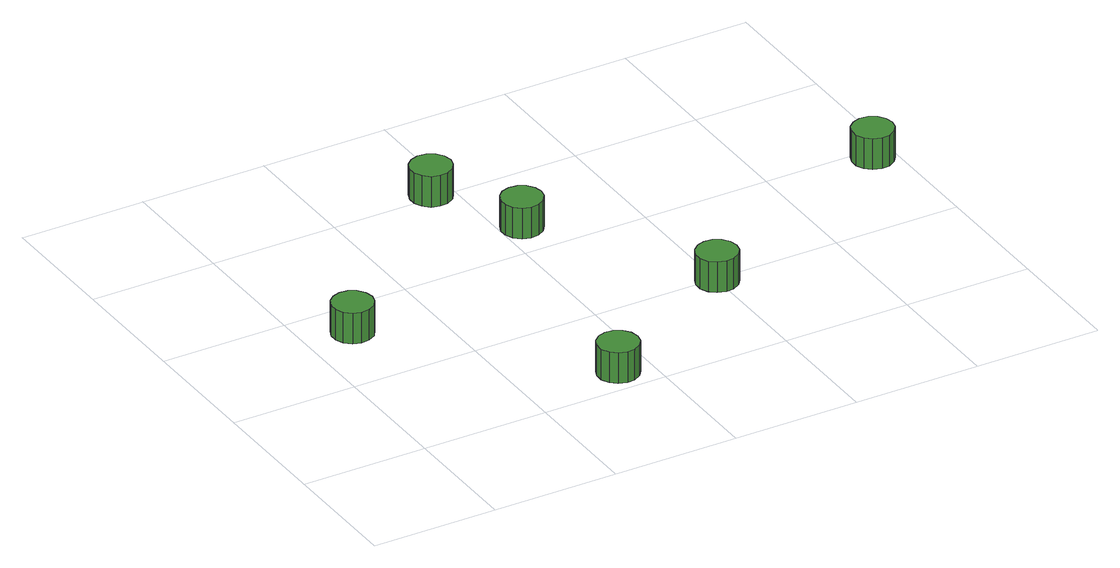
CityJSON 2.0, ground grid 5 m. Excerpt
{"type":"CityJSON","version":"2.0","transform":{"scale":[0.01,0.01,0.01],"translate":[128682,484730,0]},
"CityObjects":{
"tree1":{"type":"SolitaryVegetationObject","attributes":{"function":"something"},"geometry":[{"type":"MultiSurface","lod":"1","boundaries":[[[0,1,2,3,4,5,6,7,8,9,10,11,12,13,14]],[[15,16,17,18,19,20,21,22,23,24,25,26,27,28,29]],[[0,29,28,1]],[[1,28,27,2]],[[2,27,26,3]],[[3,26,25,4]],[[4,25,24,5]],[[5,24,23,6]],[[6,23,22,7]],[[7,22,21,8]],[[8,21,20,9]],[[9,20,19,10]],[[10,19,18,11]],[[11,18,17,12]],[[12,17,16,13]],[[13,16,15,14]],[[14,15,29,0]]]}]},
"tree2":{"type":"SolitaryVegetationObject","attributes":{"function":"something"},"geometry":[{"type":"MultiSurface","lod":"1","boundaries":[[[30,31,32,33,34,35,36,37,38,39,40,41,42,43,44]],[[45,46,47,48,49,50,51,52,53,54,55,56,57,58,59]],[[30,59,58,31]],[[31,58,57,32]],[[32,57,56,33]],[[33,56,55,34]],[[34,55,54,35]],[[35,54,53,36]],[[36,53,52,37]],[[37,52,51,38]],[[38,51,50,39]],[[39,50,49,40]],[[40,49,48,41]],[[41,48,47,42]],[[42,47,46,43]],[[43,46,45,44]],[[44,45,59,30]]]}]},
"tree3":{"type":"SolitaryVegetationObject","attributes":{"function":"something"},"geometry":[{"type":"MultiSurface","lod":"1","boundaries":[[[60,61,62,63,64,65,66,67,68,69,70,71,72,73,74]],[[75,76,77,78,79,80,81,82,83,84,85,86,87,88,89]],[[60,89,88,61]],[[61,88,87,62]],[[62,87,86,63]],[[63,86,85,64]],[[64,85,84,65]],[[65,84,83,66]],[[66,83,82,67]],[[67,82,81,68]],[[68,81,80,69]],[[69,80,79,70]],[[70,79,78,71]],[[71,78,77,72]],[[72,77,76,73]],[[73,76,75,74]],[[74,75,89,60]]]}]},
"tree4":{"type":"SolitaryVegetationObject","attributes":{"function":"something"},"geometry":[{"type":"MultiSurface","lod":"1","boundaries":[[[90,91,92,93,94,95,96,97,98,99,100,101,102,103,104]],[[105,106,107,108,109,110,111,112,113,114,115,116,117,118,119]],[[90,119,118,91]],[[91,118,117,92]],[[92,117,116,93]],[[93,116,115,94]],[[94,115,114,95]],[[95,114,113,96]],[[96,113,112,97]],[[97,112,111,98]],[[98,111,110,99]],[[99,110,109,100]],[[100,109,108,101]],[[101,108,107,102]],[[102,107,106,103]],[[103,106,105,104]],[[104,105,119,90]]]}]},
"tree5":{"type":"SolitaryVegetationObject","attributes":{"function":"something"},"geometry":[{"type":"MultiSurface","lod":"1","boundaries":[[[120,121,122,123,124,125,126,127,128,129,130,131,132,133,134]],[[135,136,137,138,139,140,141,142,143,144,145,146,147,148,149]],[[120,149,148,121]],[[121,148,147,122]],[[122,147,146,123]],[[123,146,145,124]],[[124,145,144,125]],[[125,144,143,126]],[[126,143,142,127]],[[127,142,141,128]],[[128,141,140,129]],[[129,140,139,130]],[[130,139,138,131]],[[131,138,137,132]],[[132,137,136,133]],[[133,136,135,134]],[[134,135,149,120]]]}]},
"tree6":{"type":"SolitaryVegetationObject","attributes":{"function":"something"},"geometry":[{"type":"MultiSurface","lod":"1","boundaries":[[[150,151,152,153,154,155,156,157,158,159,160,161,162,163,164]],[[165,166,167,168,169,170,171,172,173,174,175,176,177,178,179]],[[150,179,178,151]],[[151,178,177,152]],[[152,177,176,153]],[[153,176,175,154]],[[154,175,174,155]],[[155,174,173,156]],[[156,173,172,157]],[[157,172,171,158]],[[158,171,170,159]],[[159,170,169,160]],[[160,169,168,161]],[[161,168,167,162]],[[162,167,166,163]],[[163,166,165,164]],[[164,165,179,150]]]}]}
},
"vertices":[
[258,814,192],[251,847,192],[231,875,192],[202,891,192],[169,895,192],[137,884,192],[112,862,192],[98,831,192],[98,798,192],[112,767,192],[137,744,192],[169,734,192],[202,738,192],[231,754,192],[251,782,192],[251,782,65],[231,754,65],[202,738,65],[169,734,65],[137,744,65],[112,767,65],[98,798,65],[98,831,65],[112,862,65],[137,884,65],[169,895,65],[202,891,65],[231,875,65],[251,847,65],[258,814,65],
[942,99,189],[935,132,189],[915,159,189],[886,176,189],[853,179,189],[821,169,189],[796,146,189],[782,116,189],[782,82,189],[796,51,189],[821,29,189],[853,18,189],[886,22,189],[915,39,189],[935,66,189],[935,66,62],[915,39,62],[886,22,62],[853,18,62],[821,29,62],[796,51,62],[782,82,62],[782,116,62],[796,146,62],[821,169,62],[853,179,62],[886,176,62],[915,159,62],[935,132,62],[942,99,62],
[984,1500,192],[977,1533,192],[957,1561,192],[928,1577,192],[894,1581,192],[862,1570,192],[837,1548,192],[824,1517,192],[824,1484,192],[837,1453,192],[862,1430,192],[894,1420,192],[928,1424,192],[957,1440,192],[977,1468,192],[977,1468,65],[957,1440,65],[928,1424,65],[894,1420,65],[862,1430,65],[837,1453,65],[824,1484,65],[824,1517,65],[837,1548,65],[862,1570,65],[894,1581,65],[928,1577,65],[957,1561,65],[977,1533,65],[984,1500,65],
[1159,1155,185],[1152,1187,185],[1132,1215,185],[1103,1231,185],[1070,1235,185],[1038,1225,185],[1013,1202,185],[999,1171,185],[999,1138,185],[1013,1107,185],[1038,1085,185],[1070,1074,185],[1103,1078,185],[1132,1095,185],[1152,1122,185],[1152,1122,58],[1132,1095,58],[1103,1078,58],[1070,1074,58],[1038,1085,58],[1013,1107,58],[999,1138,58],[999,1171,58],[1013,1202,58],[1038,1225,58],[1070,1235,58],[1103,1231,58],[1132,1215,58],[1152,1187,58],[1159,1155,58],
[1578,485,179],[1571,518,179],[1551,545,179],[1522,562,179],[1489,565,179],[1457,555,179],[1432,532,179],[1418,502,179],[1418,468,179],[1432,437,179],[1457,415,179],[1489,404,179],[1522,408,179],[1551,425,179],[1571,452,179],[1571,452,52],[1551,425,52],[1522,408,52],[1489,404,52],[1457,415,52],[1432,437,52],[1418,468,52],[1418,502,52],[1432,532,52],[1457,555,52],[1489,565,52],[1522,562,52],[1551,545,52],[1571,518,52],[1578,485,52],
[2493,947,180],[2486,980,180],[2467,1007,180],[2438,1024,180],[2404,1028,180],[2372,1017,180],[2347,995,180],[2334,964,180],[2334,930,180],[2347,900,180],[2372,877,180],[2404,867,180],[2438,870,180],[2467,887,180],[2486,914,180],[2486,914,53],[2467,887,53],[2438,870,53],[2404,867,53],[2372,877,53],[2347,900,53],[2334,930,53],[2334,964,53],[2347,995,53],[2372,1017,53],[2404,1028,53],[2438,1024,53],[2467,1007,53],[2486,980,53],[2493,947,53]
]}
